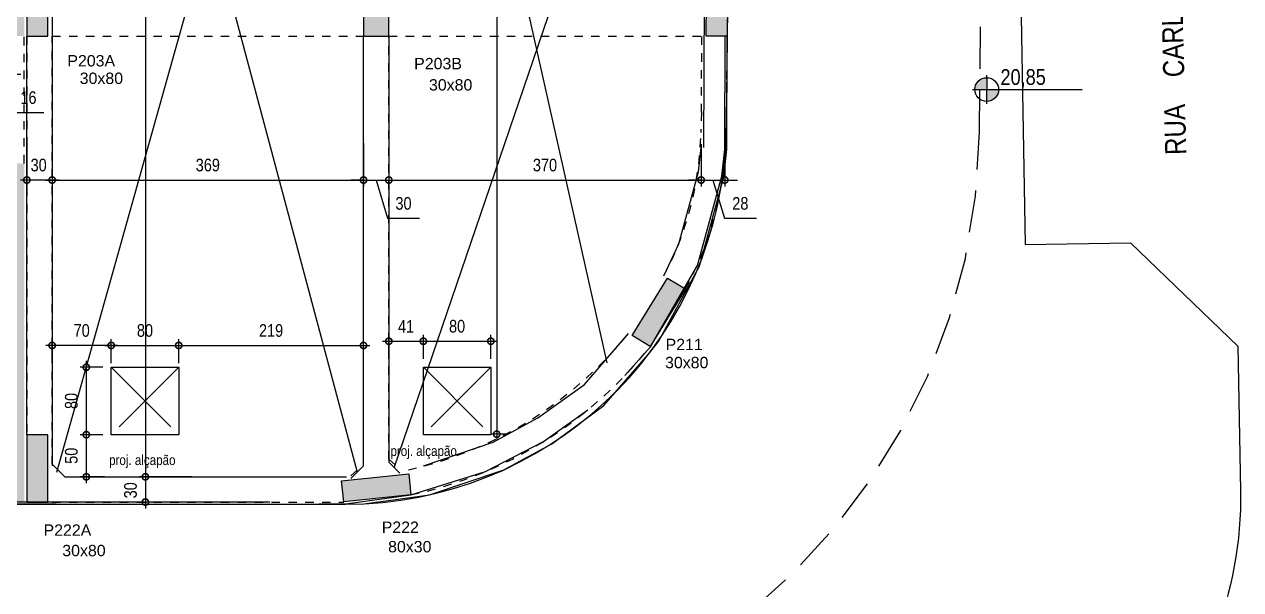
# Model space of a CAD drawing. Header units: metres. Extents: x -133 to 570, y -18 to 184.
# Drawn here: x 36.72 to 51.14, y -4.04 to 2.67 of the extents above; entities that cross this region are included whole.
import ezdxf
from ezdxf.enums import TextEntityAlignment as Align

# ---------------------------------------------------------------- set-up
doc = ezdxf.new("R2010")
doc.units = ezdxf.units.M
doc.linetypes.add('DASHEDX2', pattern=[1.5, 1, -0.5])
for name, color, linetype in [('1', 232, 'DASHEDX2'), ('12', 232, 'Continuous'), ('242', 3, 'Continuous'), ('3', 2, 'Continuous'), ('4', 2, 'Continuous'), ('5', 1, 'Continuous'), ('9', 232, 'Continuous'), ('ARQ-ALV ACAB', 4, 'Continuous'), ('ARQ-ALV OSSO', 5, 'Continuous'), ('ARQ-AUX', 7, 'Continuous'), ('ARQ-AUX2', 2, 'Continuous'), ('ARQ-DIM', 2, 'Continuous'), ('ARQ-DIM EMBASAM', 2, 'Continuous'), ('ARQ-EST', 2, 'Continuous'), ('ARQ-PRJ', 7, 'DASHEDX2'), ('ARQ-SIM', 1, 'Continuous'), ('ARQ-TXT EMBASAM', 2, 'Continuous'), ('terreno', 7, 'Continuous')]:
    doc.layers.add(name, color=color, linetype=linetype)
doc.styles.add('Adesa', font='ARIALN.TTF')
doc.styles.get("Standard").update_dxf_attribs({"font": 'arial.ttf'})
doc.dimstyles.new('ADESA 1-0075', dxfattribs={"dimtxt": 0.15, "dimasz": 0.15, "dimexe": 0.075, "dimexo": 0.1, "dimgap": 0.1, "dimtad": 1, "dimdec": 1, "dimlfac": 100, "dimzin": 12, "dimtxsty": 'Adesa', "dimblk": 'DOTSMALL', "dimcen": 1, "dimdle": 0.075, "dimclrd": 1, "dimclre": 1, "dimclrt": 256, "dimazin": 3, "dimtm": 1e-09, "dimtfac": 1, "dimtdec": 1, "dimtmove": 1, "dimatfit": 0, "dimldrblk": 'DOTSMALL', "dimfxl": 0.8, "dimtvp": 2, "dimtolj": 1, "dimtzin": 0, "dimarcsym": 0})

# ---------------------------------------------------------------- blocks, each defined once
blk = doc.blocks.new('_DotSmall')
at = {"color": 0, "linetype": 'ByBlock', "const_width": 0.5}
blk.add_lwpolyline([(-0.0625, 0, 1), (0.0625, 0, 1)], format="xyb", close=True, dxfattribs=at)
blk = doc.blocks.new('*D175')
at = {"layer": 'ARQ-DIM EMBASAM', "color": 1, "lineweight": -2, "transparency": 16777216}
for p, q in [((37.05, 1.974), (37.05, 0.747)), ((40.741, 1.261), (40.741, 0.747)), ((36.975, 0.822), (40.816, 0.822))]:
    blk.add_line(p, q, dxfattribs=at)
at = {"layer": 'Defpoints', "color": 0, "transparency": 16777216}
for p in [(37.05, 2.074), (40.741, 1.361, 0), (40.741, 0.822)]:
    blk.add_point(p, dxfattribs=at)
at = {"layer": 'ARQ-DIM EMBASAM', "color": 1, "lineweight": -2, "transparency": 16777216, "xscale": 0.15, "yscale": 0.15, "zscale": 0.15, "rotation": 180}
blk.add_blockref('_DotSmall', (37.05, 0.822), dxfattribs=at)
at = {"layer": 'ARQ-DIM EMBASAM', "color": 1, "lineweight": -2, "transparency": 16777216, "xscale": 0.15, "yscale": 0.15, "zscale": 0.15}
blk.add_blockref('_DotSmall', (40.741, 0.822), dxfattribs=at)
at = {"layer": 'ARQ-DIM EMBASAM', "transparency": 16777216, "insert": (38.895, 0.999), "char_height": 0.15, "attachment_point": 5, "style": 'Adesa'}
blk.add_mtext('\\A1;369', dxfattribs=at)
blk = doc.blocks.new('*D176')
at = {"layer": 'ARQ-DIM EMBASAM', "color": 1, "lineweight": -2, "transparency": 16777216}
for p, q in [((40.741, 1.261), (40.741, 0.747)), ((41.041, 1.261), (41.041, 0.747)), ((40.741, 0.822), (40.591, 0.822)), ((40.741, 0.822), (41.041, 0.822)), ((40.741, 0.822), (41.041, 0.822)), ((40.891, 0.822), (41.027, 0.368)), ((41.041, 0.822), (41.191, 0.822)), ((41.027, 0.368), (41.403, 0.368))]:
    blk.add_line(p, q, dxfattribs=at)
at = {"layer": 'Defpoints', "color": 0, "transparency": 16777216}
for p in [(40.741, 1.361, 0), (41.041, 1.361), (41.041, 0.822)]:
    blk.add_point(p, dxfattribs=at)
at = {"layer": 'ARQ-DIM EMBASAM', "color": 1, "lineweight": -2, "transparency": 16777216, "xscale": 0.15, "yscale": 0.15, "zscale": 0.15}
blk.add_blockref('_DotSmall', (40.741, 0.822), dxfattribs=at)
at = {"layer": 'ARQ-DIM EMBASAM', "color": 1, "lineweight": -2, "transparency": 16777216, "xscale": 0.15, "yscale": 0.15, "zscale": 0.15, "rotation": 180}
blk.add_blockref('_DotSmall', (41.041, 0.822), dxfattribs=at)
at = {"layer": 'ARQ-DIM EMBASAM', "transparency": 16777216, "insert": (41.215, 0.544), "char_height": 0.15, "attachment_point": 5, "style": 'Adesa'}
blk.add_mtext('\\A1;30', dxfattribs=at)
blk = doc.blocks.new('*D177')
at = {"layer": 'ARQ-DIM EMBASAM', "color": 1, "lineweight": -2, "transparency": 16777216}
for p, q in [((41.041, 1.261), (41.041, 0.747)), ((44.743, 1.247), (44.743, 0.747)), ((40.966, 0.822), (44.818, 0.822))]:
    blk.add_line(p, q, dxfattribs=at)
at = {"layer": 'Defpoints', "color": 0, "transparency": 16777216}
for p in [(41.041, 1.361, 0), (44.743, 1.347), (44.743, 0.822)]:
    blk.add_point(p, dxfattribs=at)
at = {"layer": 'ARQ-DIM EMBASAM', "color": 1, "lineweight": -2, "transparency": 16777216, "xscale": 0.15, "yscale": 0.15, "zscale": 0.15, "rotation": 180}
blk.add_blockref('_DotSmall', (41.041, 0.822), dxfattribs=at)
at = {"layer": 'ARQ-DIM EMBASAM', "color": 1, "lineweight": -2, "transparency": 16777216, "xscale": 0.15, "yscale": 0.15, "zscale": 0.15}
blk.add_blockref('_DotSmall', (44.743, 0.822), dxfattribs=at)
at = {"layer": 'ARQ-DIM EMBASAM', "transparency": 16777216, "insert": (42.892, 0.999), "char_height": 0.15, "attachment_point": 5, "style": 'Adesa'}
blk.add_mtext('\\A1;370', dxfattribs=at)
blk = doc.blocks.new('*D178')
at = {"layer": 'ARQ-DIM EMBASAM', "color": 1, "lineweight": -2, "transparency": 16777216}
for p, q in [((36.75, 1.261), (36.75, 0.747)), ((37.05, 1.261), (37.05, 0.747)), ((37.125, 0.822), (36.675, 0.822))]:
    blk.add_line(p, q, dxfattribs=at)
at = {"layer": 'Defpoints', "color": 0, "transparency": 16777216}
for p in [(36.75, 1.361), (37.05, 1.361), (36.75, 0.822)]:
    blk.add_point(p, dxfattribs=at)
at = {"layer": 'ARQ-DIM EMBASAM', "color": 1, "lineweight": -2, "transparency": 16777216, "xscale": 0.15, "yscale": 0.15, "zscale": 0.15, "rotation": 180}
blk.add_blockref('_DotSmall', (36.75, 0.822), dxfattribs=at)
at = {"layer": 'ARQ-DIM EMBASAM', "color": 1, "lineweight": -2, "transparency": 16777216, "xscale": 0.15, "yscale": 0.15, "zscale": 0.15}
blk.add_blockref('_DotSmall', (37.05, 0.822), dxfattribs=at)
at = {"layer": 'ARQ-DIM EMBASAM', "transparency": 16777216, "insert": (36.89, 0.999), "char_height": 0.15, "attachment_point": 5, "style": 'Adesa'}
blk.add_mtext('\\A1;30', dxfattribs=at)
blk = doc.blocks.new('*D179')
at = {"layer": 'ARQ-DIM EMBASAM', "color": 1, "lineweight": -2, "transparency": 16777216}
for p, q in [((38.928, 10.959), (38.08, 10.959)), ((38.155, 11.034), (38.155, -2.775)), ((38.705, -2.7), (38.08, -2.7))]:
    blk.add_line(p, q, dxfattribs=at)
at = {"layer": 'Defpoints', "color": 0, "transparency": 16777216}
for p in [(39.028, 10.959), (38.155, -2.7), (38.805, -2.7)]:
    blk.add_point(p, dxfattribs=at)
at = {"layer": 'ARQ-DIM EMBASAM', "color": 1, "lineweight": -2, "transparency": 16777216, "xscale": 0.15, "yscale": 0.15, "zscale": 0.15}
for p, rotation in [((38.155, 10.959), 90), ((38.155, -2.7), 270)]:
    blk.add_blockref('_DotSmall', p, dxfattribs=dict(at, rotation=rotation))
at = {"layer": 'ARQ-DIM EMBASAM', "transparency": 16777216, "insert": (37.979, 4.13), "char_height": 0.15, "attachment_point": 5, "rotation": 90, "style": 'Adesa'}
blk.add_mtext('\\A1;1366', dxfattribs=at)
blk = doc.blocks.new('*D180')
at = {"layer": 'ARQ-DIM EMBASAM', "color": 1, "lineweight": -2, "transparency": 16777216}
for p, q in [((38.305, -2.7), (38.08, -2.7)), ((38.155, -2.625), (38.155, -3.075)), ((38.305, -3), (38.08, -3))]:
    blk.add_line(p, q, dxfattribs=at)
at = {"layer": 'Defpoints', "color": 0, "transparency": 16777216}
for p in [(38.405, -2.7), (38.155, -3), (38.405, -3)]:
    blk.add_point(p, dxfattribs=at)
at = {"layer": 'ARQ-DIM EMBASAM', "color": 1, "lineweight": -2, "transparency": 16777216, "xscale": 0.15, "yscale": 0.15, "zscale": 0.15}
for p, rotation in [((38.155, -2.7), 90), ((38.155, -3), 270)]:
    blk.add_blockref('_DotSmall', p, dxfattribs=dict(at, rotation=rotation))
at = {"layer": 'ARQ-DIM EMBASAM', "transparency": 16777216, "insert": (37.979, -2.86), "char_height": 0.15, "attachment_point": 5, "rotation": 90, "style": 'Adesa'}
blk.add_mtext('\\A1;30', dxfattribs=at)
blk = doc.blocks.new('*D181')
at = {"layer": 'ARQ-DIM EMBASAM', "color": 1, "lineweight": -2, "transparency": 16777216}
for p, q in [((44.743, 1.247), (44.743, 0.747)), ((45.023, 1.246), (45.023, 0.747)), ((44.743, 0.822), (44.593, 0.822)), ((44.743, 0.822), (45.023, 0.822)), ((44.743, 0.822), (45.023, 0.822)), ((44.883, 0.822), (45.019, 0.368)), ((45.023, 0.822), (45.173, 0.822)), ((45.019, 0.368), (45.398, 0.368))]:
    blk.add_line(p, q, dxfattribs=at)
at = {"layer": 'Defpoints', "color": 0, "transparency": 16777216}
for p in [(44.743, 1.347), (45.023, 1.346), (45.023, 0.822)]:
    blk.add_point(p, dxfattribs=at)
at = {"layer": 'ARQ-DIM EMBASAM', "color": 1, "lineweight": -2, "transparency": 16777216, "xscale": 0.15, "yscale": 0.15, "zscale": 0.15}
blk.add_blockref('_DotSmall', (44.743, 0.822), dxfattribs=at)
at = {"layer": 'ARQ-DIM EMBASAM', "color": 1, "lineweight": -2, "transparency": 16777216, "xscale": 0.15, "yscale": 0.15, "zscale": 0.15, "rotation": 180}
blk.add_blockref('_DotSmall', (45.023, 0.822), dxfattribs=at)
at = {"layer": 'ARQ-DIM EMBASAM', "transparency": 16777216, "insert": (45.208, 0.544), "char_height": 0.15, "attachment_point": 5, "style": 'Adesa'}
blk.add_mtext('\\A1;28', dxfattribs=at)
blk = doc.blocks.new('*D182')
at = {"layer": 'ARQ-DIM EMBASAM', "color": 1, "lineweight": -2, "transparency": 16777216}
for p, q in [((42.26, 9.402), (42.245, 9.402)), ((42.32, 9.477), (42.32, -2.269)), ((42.446, -2.194), (42.245, -2.194))]:
    blk.add_line(p, q, dxfattribs=at)
at = {"layer": 'Defpoints', "color": 0, "transparency": 16777216}
for p in [(42.36, 9.402), (42.32, -2.194), (42.546, -2.194)]:
    blk.add_point(p, dxfattribs=at)
at = {"layer": 'ARQ-DIM EMBASAM', "color": 1, "lineweight": -2, "transparency": 16777216, "xscale": 0.15, "yscale": 0.15, "zscale": 0.15}
for p, rotation in [((42.32, 9.402), 90), ((42.32, -2.194), 270)]:
    blk.add_blockref('_DotSmall', p, dxfattribs=dict(at, rotation=rotation))
at = {"layer": 'ARQ-DIM EMBASAM', "transparency": 16777216, "insert": (42.13, 3.604), "char_height": 0.15, "attachment_point": 5, "rotation": 90, "style": 'Adesa'}
blk.add_mtext('\\A1;1159,5', dxfattribs=at)
blk = doc.blocks.new('*D246')
at = {"layer": 'ARQ-DIM', "color": 1, "lineweight": -2, "transparency": 16777216}
for p, q in [((37.65, -1.4), (37.38, -1.4)), ((37.455, -1.325), (37.455, -2.275)), ((37.65, -2.2), (37.38, -2.2))]:
    blk.add_line(p, q, dxfattribs=at)
at = {"layer": 'Defpoints', "color": 0, "transparency": 16777216}
for p in [(37.75, -1.4), (37.455, -2.2), (37.75, -2.2)]:
    blk.add_point(p, dxfattribs=at)
at = {"layer": 'ARQ-DIM', "color": 1, "lineweight": -2, "transparency": 16777216, "xscale": 0.15, "yscale": 0.15, "zscale": 0.15}
for p, rotation in [((37.455, -1.4), 90), ((37.455, -2.2), 270)]:
    blk.add_blockref('_DotSmall', p, dxfattribs=dict(at, rotation=rotation))
at = {"layer": 'ARQ-DIM', "transparency": 16777216, "insert": (37.278, -1.8), "char_height": 0.15, "attachment_point": 5, "rotation": 90, "style": 'Adesa'}
blk.add_mtext('\\A1;80', dxfattribs=at)
blk = doc.blocks.new('*D247')
at = {"layer": 'ARQ-DIM', "color": 1, "lineweight": -2, "transparency": 16777216}
for p, q in [((37.455, -2.125), (37.455, -2.775)), ((37.65, -2.2), (37.38, -2.2)), ((37.67, -2.7), (37.38, -2.7))]:
    blk.add_line(p, q, dxfattribs=at)
at = {"layer": 'Defpoints', "color": 0, "transparency": 16777216}
for p in [(37.75, -2.2), (37.455, -2.7), (37.77, -2.7)]:
    blk.add_point(p, dxfattribs=at)
at = {"layer": 'ARQ-DIM', "color": 1, "lineweight": -2, "transparency": 16777216, "xscale": 0.15, "yscale": 0.15, "zscale": 0.15}
for p, rotation in [((37.455, -2.2), 90), ((37.455, -2.7), 270)]:
    blk.add_blockref('_DotSmall', p, dxfattribs=dict(at, rotation=rotation))
at = {"layer": 'ARQ-DIM', "transparency": 16777216, "insert": (37.278, -2.45), "char_height": 0.15, "attachment_point": 5, "rotation": 90, "style": 'Adesa'}
blk.add_mtext('\\A1;50', dxfattribs=at)
blk = doc.blocks.new('*D248')
at = {"layer": 'ARQ-DIM', "color": 1, "lineweight": -2, "transparency": 16777216}
for p, q in [((37.825, -1.141), (36.975, -1.141)), ((37.05, -1.35), (37.05, -1.066)), ((37.75, -1.35), (37.75, -1.066))]:
    blk.add_line(p, q, dxfattribs=at)
at = {"layer": 'Defpoints', "color": 0, "transparency": 16777216}
for p in [(37.05, -1.141), (37.05, -1.45), (37.75, -1.45)]:
    blk.add_point(p, dxfattribs=at)
at = {"layer": 'ARQ-DIM', "color": 1, "lineweight": -2, "transparency": 16777216, "xscale": 0.15, "yscale": 0.15, "zscale": 0.15, "rotation": 180}
blk.add_blockref('_DotSmall', (37.05, -1.141), dxfattribs=at)
at = {"layer": 'ARQ-DIM', "color": 1, "lineweight": -2, "transparency": 16777216, "xscale": 0.15, "yscale": 0.15, "zscale": 0.15}
blk.add_blockref('_DotSmall', (37.75, -1.141), dxfattribs=at)
at = {"layer": 'ARQ-DIM', "transparency": 16777216, "insert": (37.4, -0.964), "char_height": 0.15, "attachment_point": 5, "style": 'Adesa'}
blk.add_mtext('\\A1;70', dxfattribs=at)
blk = doc.blocks.new('*D249')
at = {"layer": 'ARQ-DIM', "color": 1, "lineweight": -2, "transparency": 16777216}
for p, q in [((37.675, -1.141), (38.625, -1.141)), ((37.75, -1.35), (37.75, -1.066)), ((38.55, -1.35), (38.55, -1.066))]:
    blk.add_line(p, q, dxfattribs=at)
at = {"layer": 'Defpoints', "color": 0, "transparency": 16777216}
for p in [(38.55, -1.141), (37.75, -1.45), (38.55, -1.45)]:
    blk.add_point(p, dxfattribs=at)
at = {"layer": 'ARQ-DIM', "color": 1, "lineweight": -2, "transparency": 16777216, "xscale": 0.15, "yscale": 0.15, "zscale": 0.15, "rotation": 180}
blk.add_blockref('_DotSmall', (37.75, -1.141), dxfattribs=at)
at = {"layer": 'ARQ-DIM', "color": 1, "lineweight": -2, "transparency": 16777216, "xscale": 0.15, "yscale": 0.15, "zscale": 0.15}
blk.add_blockref('_DotSmall', (38.55, -1.141), dxfattribs=at)
at = {"layer": 'ARQ-DIM', "transparency": 16777216, "insert": (38.15, -0.964), "char_height": 0.15, "attachment_point": 5, "style": 'Adesa'}
blk.add_mtext('\\A1;80', dxfattribs=at)
blk = doc.blocks.new('*D250')
at = {"layer": 'ARQ-DIM', "color": 1, "lineweight": -2, "transparency": 16777216}
for p, q in [((40.966, -1.091), (41.525, -1.091)), ((41.041, -1.3), (41.041, -1.016)), ((41.45, -1.3), (41.45, -1.016))]:
    blk.add_line(p, q, dxfattribs=at)
at = {"layer": 'Defpoints', "color": 0, "transparency": 16777216}
for p in [(41.45, -1.091), (41.041, -1.4, 0), (41.45, -1.4)]:
    blk.add_point(p, dxfattribs=at)
at = {"layer": 'ARQ-DIM', "color": 1, "lineweight": -2, "transparency": 16777216, "xscale": 0.15, "yscale": 0.15, "zscale": 0.15, "rotation": 180}
blk.add_blockref('_DotSmall', (41.041, -1.091), dxfattribs=at)
at = {"layer": 'ARQ-DIM', "color": 1, "lineweight": -2, "transparency": 16777216, "xscale": 0.15, "yscale": 0.15, "zscale": 0.15}
blk.add_blockref('_DotSmall', (41.45, -1.091), dxfattribs=at)
at = {"layer": 'ARQ-DIM', "transparency": 16777216, "insert": (41.245, -0.915), "char_height": 0.15, "attachment_point": 5, "style": 'Adesa'}
blk.add_mtext('\\A1;41', dxfattribs=at)
blk = doc.blocks.new('*D251')
at = {"layer": 'ARQ-DIM', "color": 1, "lineweight": -2, "transparency": 16777216}
for p, q in [((41.375, -1.091), (42.325, -1.091)), ((41.45, -1.3), (41.45, -1.016)), ((42.25, -1.3), (42.25, -1.016))]:
    blk.add_line(p, q, dxfattribs=at)
at = {"layer": 'Defpoints', "color": 0, "transparency": 16777216}
for p in [(42.25, -1.091), (41.45, -1.4), (42.25, -1.4)]:
    blk.add_point(p, dxfattribs=at)
at = {"layer": 'ARQ-DIM', "color": 1, "lineweight": -2, "transparency": 16777216, "xscale": 0.15, "yscale": 0.15, "zscale": 0.15, "rotation": 180}
blk.add_blockref('_DotSmall', (41.45, -1.091), dxfattribs=at)
at = {"layer": 'ARQ-DIM', "color": 1, "lineweight": -2, "transparency": 16777216, "xscale": 0.15, "yscale": 0.15, "zscale": 0.15}
blk.add_blockref('_DotSmall', (42.25, -1.091), dxfattribs=at)
at = {"layer": 'ARQ-DIM', "transparency": 16777216, "insert": (41.85, -0.914), "char_height": 0.15, "attachment_point": 5, "style": 'Adesa'}
blk.add_mtext('\\A1;80', dxfattribs=at)
blk = doc.blocks.new('*D252')
at = {"layer": 'ARQ-DIM', "color": 1, "lineweight": -2, "transparency": 16777216}
for p, q in [((38.475, -1.141), (40.816, -1.141)), ((38.55, -1.35), (38.55, -1.066)), ((40.741, -1.35), (40.741, -1.066))]:
    blk.add_line(p, q, dxfattribs=at)
at = {"layer": 'Defpoints', "color": 0, "transparency": 16777216}
for p in [(40.741, -1.141), (38.55, -1.45), (40.741, -1.45, 0)]:
    blk.add_point(p, dxfattribs=at)
at = {"layer": 'ARQ-DIM', "color": 1, "lineweight": -2, "transparency": 16777216, "xscale": 0.15, "yscale": 0.15, "zscale": 0.15, "rotation": 180}
blk.add_blockref('_DotSmall', (38.55, -1.141), dxfattribs=at)
at = {"layer": 'ARQ-DIM', "color": 1, "lineweight": -2, "transparency": 16777216, "xscale": 0.15, "yscale": 0.15, "zscale": 0.15}
blk.add_blockref('_DotSmall', (40.741, -1.141), dxfattribs=at)
at = {"layer": 'ARQ-DIM', "transparency": 16777216, "insert": (39.645, -0.964), "char_height": 0.15, "attachment_point": 5, "style": 'Adesa'}
blk.add_mtext('\\A1;219', dxfattribs=at)
blk = doc.blocks.new('ADESA-SIMB NIVEL PLAN')
h = blk.add_hatch(color=256)
h.dxf.hatch_style = 1
edge = h.paths.add_edge_path()
edge.add_ellipse((-0.038, 0), major_axis=(-0.133, 0.133), ratio=1, start_angle=315.0639, end_angle=405.0639)
edge.add_line((-0.226, 0), (-0.038, 0))
edge.add_line((-0.038, 0), (-0.038, 0.189))
edge = h.paths.add_edge_path()
edge.add_ellipse((-0.038, 0), major_axis=(-0.133, 0.133), ratio=1, start_angle=495.0639, end_angle=585.0639)
edge.add_line((0.151, 0), (-0.038, 0))
edge.add_line((-0.038, 0), (-0.038, -0.189))
for p, q in [((-0.038, 0.189), (-0.038, 0.226)), ((-0.038, 0.189), (-0.038, 0)), ((-0.038, 0), (0.151, 0)), ((-0.038, 0), (0.151, 0)), ((0.151, 0), (0.189, 0)), ((-0.264, 0), (-0.226, 0)), ((-0.226, 0), (-0.038, 0)), ((-0.038, -0.189), (-0.038, 0)), ((-0.037, -0.227), (-0.038, -0.189))]:
    blk.add_line(p, q)
blk.add_lwpolyline([(0.157, 0), (1.472, 0)])
blk.add_ellipse((-0.038, 0), major_axis=(-0.133, 0.133), ratio=1, start_param=3.928105432082424, end_param=10.21129073926201)
at = {"color": 3, "style": 'Adesa'}
for p in [(0.18, 0.072), (0.18, -0.298)]:
    blk.add_attdef('100.00', p, '', height=0.25, rotation=0.0639, dxfattribs=at)
blk = doc.blocks.new('terreno + circ vert')
at = {"layer": 'ARQ-AUX2'}
blk.add_lwpolyline([(50.6534, 15.6421), (50.954, 7.4395), (50.9733, 6.3505), (49.7456, 5.0785), (48.4958, 5.0564), (48.5844, 0.0551), (49.8343, 0.0772), (51.1062, -1.1505), (51.1366, -2.868, -0.4190878), (46.6423, -7.4477), (41.7571, -7.4531), (40.5424, -6.2398), (40.5424, -5.025), (-9.4576, -5.025), (-9.4576, -6.3993), (-12.8191, -4.225), (-35.3141, -4.225), (-38.7204, -6.3934), (-38.7204, -5.025), (-98.7204, -5.025)], format="xyb", dxfattribs=at)
at = {"layer": 'ARQ-EST', "color": 102}
blk.add_lwpolyline([(45.0315, 1.1617, 0.011807), (45.0465, 1.811), (45.1211, 8.4606), (42.945, 9.4812), (35.5548, 12.9472), (27.5061, 16.8929), (22.1014, 19.5405), (15.0017, 23.0148), (8.3251, 26.282), (0.4895, 30.0914), (-5.8932, 33.2362), (-11.2422, 35.8718), (-77.2068, 8.3436), (-72.4625, -3.025), (39.7459, -3.025), (40.5291, -3.025, 0.3925275), (45.0315, 1.1617)], format="xyb", dxfattribs=at)
at = {"layer": 'ARQ-PRJ', "color": 1, "ltscale": 0.5}
blk.add_lwpolyline([(48.0419, 1.3908), (48.1056, 7.0609), (42.945, 9.4812), (35.5548, 12.9472), (27.5061, 16.8929), (22.1014, 19.5405), (15.0017, 23.0148), (8.3251, 26.282), (0.4895, 30.0914), (-5.8932, 33.2362), (-12.2759, 36.3811), (-18.9156, 39.6675), (-31.5995, 31.2229), (-104.3835, 0.8491), (-104.1403, -6.025), (40.5424, -6.025, 0.4109303)], format="xyb", close=True, dxfattribs=at)
at = {"layer": 'Defpoints'}
blk.add_lwpolyline([(45.0315, 1.1617, 0.0118069), (45.0465, 1.811), (45.1211, 8.4606), (42.945, 9.4812), (35.5548, 12.9472), (27.5061, 16.8929), (22.1014, 19.5405), (15.0017, 23.0148), (8.3251, 26.282), (0.4895, 30.0914), (-5.8932, 33.2362), (-11.2422, 35.8718), (-77.2068, 8.3436), (-72.4625, -3.025), (39.7459, -3.025), (40.5292, -3.025, 0.3925339)], format="xyb", close=True, dxfattribs=at)
at = {"layer": 'ARQ-SIM'}
ref = blk.add_blockref('ADESA-SIMB NIVEL PLAN', (48.1565, 1.8955), dxfattribs=dict(at, xscale=0.7499999999999999, yscale=0.7499999999999999, zscale=0.7499999999999999, rotation=0.07506035329099373))
ref.add_attrib('100.00', '20,85', (48.2913, 1.9499), dxfattribs={"layer": '0', "color": 3, "height": 0.1875, "rotation": 0.13892, "style": 'Adesa'})
at = {"color": 2, "style": 'Adesa'}
blk.add_text('RUA    CARLOS    GOMES', height=0.25, rotation=91.46171, dxfattribs=at).set_placement((50.4949, 1.1231))
blk = doc.blocks.new('*D305')
at = {"layer": 'ARQ-DIM EMBASAM', "color": 1, "lineweight": -2, "transparency": 16777216}
for p, q in [((36.37, 2.23), (36.37, 2.002)), ((36.53, 2.22), (36.53, 2.002)), ((36.37, 2.077), (36.22, 2.077)), ((36.37, 2.077), (36.53, 2.077)), ((36.37, 2.077), (36.53, 2.077)), ((36.45, 2.077), (36.586, 1.622)), ((36.53, 2.077), (36.68, 2.077)), ((36.586, 1.622), (36.951, 1.622))]:
    blk.add_line(p, q, dxfattribs=at)
at = {"layer": 'Defpoints', "color": 0, "transparency": 16777216}
for p in [(36.37, 2.33), (36.53, 2.32), (36.53, 2.077)]:
    blk.add_point(p, dxfattribs=at)
at = {"layer": 'ARQ-DIM EMBASAM', "color": 1, "lineweight": -2, "transparency": 16777216, "xscale": 0.15, "yscale": 0.15, "zscale": 0.15}
blk.add_blockref('_DotSmall', (36.37, 2.077), dxfattribs=at)
at = {"layer": 'ARQ-DIM EMBASAM', "color": 1, "lineweight": -2, "transparency": 16777216, "xscale": 0.15, "yscale": 0.15, "zscale": 0.15, "rotation": 180}
blk.add_blockref('_DotSmall', (36.53, 2.077), dxfattribs=at)
at = {"layer": 'ARQ-DIM EMBASAM', "transparency": 16777216, "insert": (36.769, 1.799), "char_height": 0.15, "attachment_point": 5, "style": 'Adesa'}
blk.add_mtext('\\A1;16', dxfattribs=at)
blk = doc.blocks.new('est-lo-05-4s1-r00')
h = blk.add_hatch(color=8)
h.dxf.hatch_style = 1
h.paths.add_polyline_path([(4074.00299, 634.98646), (4104.00299, 634.98646), (4104.00299, 714.98646), (4074.00299, 714.98646)])
h.paths.add_polyline_path([(4478.00299, 634.98646), (4508.00299, 634.98646), (4508.00299, 714.98646), (4478.00299, 714.98646)])
h.paths.add_polyline_path([(4074.00299, 253.001099), (4104.00299, 253.001099), (4104.00299, 333.001099), (4074.00299, 333.001099)])
at = {"layer": '3'}
h = blk.add_hatch(color=8, dxfattribs=at)
h.dxf.hatch_style = 1
h.paths.add_polyline_path([(4480.191942, 253.001099), (4480.878336, 333.001099), (4505.879256, 333.001099), (4505.192862, 253.001099)])
h.paths.add_polyline_path([(3749.556138, 1173.75538), (3675.011239, 1208.716021), (3675.029004, 1220.600666), (3681.053169, 1233.445703), (3760.152345, 1196.349162)])
h.paths.add_polyline_path([(4392.652721, -102.368986), (4434.333491, -34.084922), (4455.672261, -47.110163), (4413.991491, -115.394227)])
h.paths.add_polyline_path([(4050.790041, -299.818694), (4048.176829, -274.955647), (4127.738581, -266.59337), (4130.351793, -291.456417)])
h.paths.add_polyline_path([(3675.00299, -300.023234), (3700.00299, -300.023234), (3700.00299, -220.023234), (3675.00299, -220.023234)])
h.paths.add_polyline_path([(3675.00299, 253.001099), (3700.00299, 253.001099), (3700.00299, 333.001099), (3675.00299, 333.001099)])
h.paths.add_polyline_path([(3675.00299, 634.98646), (3700.00299, 634.98646), (3700.00299, 714.98646), (3675.00299, 714.98646)])
h.paths.add_polyline_path([(4508.00299, 805.7767), (4483.00299, 805.7767), (4483.00299, 829.898668), (4461.169437, 840.153681), (4471.79773, 862.781968), (4508.00299, 845.7767)])
h.paths.add_polyline_path([(4136.144955, 992.517183), (4063.734435, 1026.527719), (4074.362727, 1049.156007), (4146.773247, 1015.14547)])
h.paths.add_polyline_path([(498.003039, 395.921113), (498.003039, 923.986062), (353.003016, 923.986062), (353.003016, 942.98646), (517.003016, 942.98646), (517.003016, 395.921113)])
h.paths.add_polyline_path([(2530.003309, 842.98646), (2570.003309, 842.98646), (2570.003309, 942.98646), (2530.003309, 942.98646)])
h.paths.add_polyline_path([(-1638.90411, 2308.417379), (-1639.710789, 2308.080731), (-1626.939173, 2277.47733), (-1605.475816, 2266.181704), (-1591.086746, 2295.422123), (-1602.796368, 2323.486104)])
h.paths.add_polyline_path([(520.003309, 245.003526), (520.003309, -299.999844), (555.003309, -299.999844), (555.003309, -229.999844), (539.003309, -229.999844), (539.003309, 185.003526), (555.003309, 185.003526), (555.003309, 245.003526)])
h.paths.add_polyline_path([(-35, 244.918632), (-35, 184.918632), (-19, 184.918632), (-19, -230), (-35, -230), (-35, -300), (517, -300), (517, 245), (498, 245), (498, -281), (0, -281), (0, -19), (255, -19), (255, 244.918632), (178.506963, 244.918632), (178.506963, 225.918632), (236, 225.918632), (236, 0), (0, 0), (0, 225.918632), (57.5, 225.918632), (57.5, 244.918632)])
h.paths.add_polyline_path([(-34.995574, 942.98646), (-34.995574, 872.98646), (-18.995574, 872.98646), (-18.995574, 455.988714), (-34.995574, 455.988714), (-34.995574, 395.921113), (232.004426, 395.921113), (232.004426, 481.921874), (213.004426, 481.921874), (213.004426, 414.921113), (0.004426, 414.921113), (0.004426, 923.98646), (213.004426, 923.98646), (213.004426, 854.922358), (232.004426, 854.922358), (232.004426, 923.98646), (252.004426, 923.98646), (252.004426, 942.98646)])
h.paths.add_polyline_path([(2337.785418, 1567.555313), (2315.359741, 1578.604703), (2293.260961, 1533.753349), (2315.686638, 1522.703959)])
h.paths.add_polyline_path([(870.291031, 1584.94023), (853.247517, 1593.337766), (826.665145, 1539.555944), (843.70866, 1531.158408)])
h.paths.add_polyline_path([(890.02575, 1575.217005), (872.982236, 1583.614541), (846.399864, 1529.832719), (863.443379, 1521.435183)])
h.paths.add_polyline_path([(1025.867309, 1900.695523), (1008.823795, 1909.093059), (969.045991, 1828.360622), (986.089505, 1819.963086)])
h.paths.add_polyline_path([(1045.605182, 1890.970748), (1028.561668, 1899.368284), (988.783864, 1818.635847), (1005.827379, 1810.238311)])
h.paths.add_polyline_path([(-3325.919868, 1288.067867), (-3293.620189, 1301.548622), (-3303.249301, 1324.619823), (-3335.54898, 1311.139067)])
h.paths.add_polyline_path([(-2327.384158, 1704.758701), (-2295.08448, 1718.239457), (-2304.713592, 1741.310657), (-2337.01327, 1727.829901)])
h.paths.add_polyline_path([(-2830.337783, 1494.85313), (-2793.423878, 1510.25974), (-2803.05301, 1533.330931), (-2839.966914, 1517.924321)])
h.paths.add_polyline_path([(-3380.339856, 153.000156), (-3355.339856, 153.000156), (-3355.339856, 223.000156), (-3380.339856, 223.000156)])
h.paths.add_polyline_path([(-2936.336043, 204.000156), (-2936.336043, 454.000156), (-2955.336043, 454.000156), (-2955.336043, 204.000156)])
h.paths.add_polyline_path([(-2042.45661, 2561.553446), (-2019.343795, 2506.183799), (-2001.810073, 2513.502857), (-2024.922888, 2568.872504)])
h.paths.add_polyline_path([(-2269.846055, 3106.51942), (-2246.73324, 3051.149773), (-2229.199518, 3058.468831), (-2252.312333, 3113.838478)])
h.paths.add_polyline_path([(-1900.243914, 3260.782262), (-1892.924846, 3243.248545), (-1837.555212, 3266.361391), (-1844.87428, 3283.895109)])
h.paths.add_polyline_path([(213.004314, 593.000156), (232.004314, 593.000156), (232.004314, 744.000156), (213.004314, 744.000156)], flags=17)
h.paths.add_polyline_path([(3672.003309, 253.001099), (3672.003309, 388.001099), (3637.003309, 388.001099), (3637.003309, 253.001099)])
h.paths.add_polyline_path([(3637.003309, 942.98646), (3637.003194, 872.98646), (3653.003309, 872.98646), (3653.003309, 599.001099), (3637.003309, 599.001099), (3637.003309, 539.001099), (3672.003309, 539.001099), (3672.003309, 942.98646)])
h.paths.add_polyline_path([(3672.003424, 102.001099), (3637.003309, 102.001099), (3637.003309, 42.001099), (3653.003307, 42.001099), (3653.003307, -229.998901), (3637.003309, -229.998901), (3637.003309, -299.998901), (3672.003424, -299.998901)])
h.paths.add_polyline_path([(3075.003309, -299.999844), (3110.003309, -299.999844), (3110.003309, -199.999844), (3075.003309, -199.999844)])
h.paths.add_polyline_path([(3075.003309, 270.500177), (3110.003309, 270.500177), (3110.003309, 370.500177), (3075.003309, 370.500177)])
h.paths.add_polyline_path([(520.003309, 942.98646), (520.003309, 395.925027), (555.003309, 395.925027), (555.003309, 451.98646), (539.003309, 451.98646), (539.003309, 872.98646), (555.003309, 872.98646), (555.003309, 942.98646)])
h.paths.add_polyline_path([(-2102.995138, 253.000177), (-2102.995138, 388.000177), (-2137.995138, 388.000177), (-2137.995138, 253.000177)])
h.paths.add_polyline_path([(-2137.995138, 101.999935), (-2137.995138, -299.999844), (-2102.995138, -299.999844), (-2102.995138, -229.999844), (-2118.995138, -229.999844), (-2118.995138, 41.999935), (-2102.995138, 41.999935), (-2102.995138, 101.999935)])
h.paths.add_polyline_path([(-2137.995141, 942.988972), (-2137.995141, 538.988972), (-2102.995141, 538.988972), (-2102.995141, 598.988972), (-2118.995141, 598.988972), (-2118.995141, 872.988972), (-2102.995141, 872.988972), (-2102.995141, 942.988972)])
h.paths.add_polyline_path([(3075.003309, 842.98646), (3110.003309, 842.98646), (3110.003309, 942.98646), (3075.003309, 942.98646)])
h.paths.add_polyline_path([(2530.003309, -299.999844), (2570.003309, -299.999844), (2570.003309, -199.999844), (2530.003309, -199.999844)])
h.paths.add_polyline_path([(2530.003309, 145.003526), (2570.003309, 145.003526), (2570.003309, 245.003526), (2530.003309, 245.003526)])
h.paths.add_polyline_path([(2530.003309, 395.98646), (2570.003309, 395.98646), (2570.003309, 495.98646), (2530.003309, 495.98646)])
h.paths.add_polyline_path([(1995.003309, -299.999844), (2030.003309, -299.999844), (2030.003309, -199.999844), (1995.003309, -199.999844)])
h.paths.add_polyline_path([(1995.003309, 145.003526), (2030.003309, 145.003526), (2030.003309, 245.003526), (1995.003309, 245.003526)])
h.paths.add_polyline_path([(1995.003309, 395.98646), (2030.003309, 395.98646), (2030.003309, 495.98646), (1995.003309, 495.98646)])
h.paths.add_polyline_path([(1995.003309, 842.98646), (2030.003309, 842.98646), (2030.003309, 942.98646), (1995.003309, 942.98646)])
h.paths.add_polyline_path([(1460.003309, -299.999844), (1495.003309, -299.999844), (1495.003309, -199.999844), (1460.003309, -199.999844)])
h.paths.add_polyline_path([(1460.003309, 145.003526), (1495.003309, 145.003526), (1495.003309, 245.003526), (1460.003309, 245.003526)])
h.paths.add_polyline_path([(1460.003309, 395.98646), (1495.003309, 395.98646), (1495.003309, 495.98646), (1460.003309, 495.98646)])
h.paths.add_polyline_path([(1460.003309, 842.98646), (1495.003309, 842.98646), (1495.003309, 942.98646), (1460.003309, 942.98646)])
h.paths.add_polyline_path([(925.003309, -299.999844), (960.003309, -299.999844), (960.003309, -199.999844), (925.003309, -199.999844)])
h.paths.add_polyline_path([(925.003309, 145.003526), (960.003309, 145.003526), (960.003309, 245.003526), (925.003309, 245.003526)])
h.paths.add_polyline_path([(925.003309, 395.98646), (960.003309, 395.98646), (960.003309, 495.98646), (925.003309, 495.98646)])
h.paths.add_polyline_path([(925.003309, 842.98646), (960.003309, 842.98646), (960.003309, 942.98646), (925.003309, 942.98646)])
h.paths.add_polyline_path([(-1582.999721, -299.999844), (-1547.999721, -299.999844), (-1547.999721, -199.999844), (-1582.999721, -199.999844)])
h.paths.add_polyline_path([(-500.999721, -299.999844), (-465.999721, -299.999844), (-465.999721, -199.999844), (-500.999721, -199.999844)])
h.paths.add_polyline_path([(-1042.999721, -299.999844), (-1002.999721, -299.999844), (-1002.999721, -199.999844), (-1042.999721, -199.999844)])
h.paths.add_polyline_path([(-500.999721, 145.003526), (-465.999721, 145.003526), (-465.999721, 245.003526), (-500.999721, 245.003526)])
h.paths.add_polyline_path([(-1042.999721, 145.003526), (-1002.999721, 145.003526), (-1002.999721, 245.003526), (-1042.999721, 245.003526)])
h.paths.add_polyline_path([(-500.999721, 395.98646), (-465.999721, 395.98646), (-465.999721, 495.98646), (-500.999721, 495.98646)])
h.paths.add_polyline_path([(-1042.999721, 395.98646), (-1002.999721, 395.98646), (-1002.999721, 495.98646), (-1042.999721, 495.98646)])
h.paths.add_polyline_path([(-1582.999721, 270.500177), (-1547.999721, 270.500177), (-1547.999721, 370.500177), (-1582.999721, 370.500177)])
h.paths.add_polyline_path([(-500.999721, 842.988971), (-465.999721, 842.988971), (-465.999721, 942.988971), (-500.999721, 942.988971)])
h.paths.add_polyline_path([(-1042.999721, 842.988971), (-1002.999721, 842.988971), (-1002.999721, 942.988971), (-1042.999721, 942.988971)])
h.paths.add_polyline_path([(-1582.999721, 842.988971), (-1547.999721, 842.988971), (-1547.999721, 942.988971), (-1582.999721, 942.988971)])
h.paths.add_polyline_path([(2878.491855, 1624.359295), (2870.135095, 1607.29575), (2924.019974, 1580.905983), (2932.376734, 1597.969528)])
h.paths.add_polyline_path([(-3380.339856, 611.000177), (-3355.339856, 611.000177), (-3355.339856, 681.000177), (-3380.339856, 681.000177)])
h.paths.add_polyline_path([(-2696.836043, 611.000177), (-2696.836043, 681.000177), (-2721.836043, 681.000177), (-2721.836043, 611.000177)])
h.paths.add_polyline_path([(-2696.836043, 204.000156), (-2696.836043, 454.000156), (-2715.836043, 454.000156), (-2715.836043, 204.000156)])
h.paths.add_polyline_path([(-2731.836043, -299.999844), (-2696.836043, -299.999844), (-2696.836043, -264.999844), (-2731.836043, -264.999844)])
h.paths.add_polyline_path([(-3380.339856, -299.999844), (-3320.339856, -299.999844), (-3320.339856, -280.999844), (-3380.339856, -280.999844)])
h.paths.add_polyline_path([(-1251.700414, 3094.268311), (-1252.507092, 3093.931662), (-1239.735476, 3063.328261), (-1218.272119, 3052.032635), (-1203.883049, 3081.273055), (-1215.592671, 3109.337036)])
h.paths.add_polyline_path([(420.719309, 2826.351805), (412.32167, 2809.308341), (466.143135, 2782.789482), (474.540774, 2799.832946)])
h.paths.add_polyline_path([(-128.567177, 2469.498721), (-139.616566, 2447.073044), (-85.794942, 2420.554509), (-74.745552, 2442.980186)])
h.paths.add_polyline_path([(119.171183, 2972.952079), (110.773545, 2955.908615), (164.59501, 2929.389755), (172.992648, 2946.433219)])
h.paths.add_polyline_path([(576.412492, 2122.1471), (565.363102, 2099.721423), (619.184726, 2073.202887), (630.234116, 2095.628564)])
h.paths.add_polyline_path([(171.937891, 2321.436407), (160.888501, 2299.01073), (214.710126, 2272.492194), (225.759516, 2294.917871)])
h.paths.add_polyline_path([(-1846.18202, 2802.798822), (-1809.267849, 2818.204793), (-1824.67382, 2855.118964), (-1861.587992, 2839.712993)])
h.paths.add_polyline_path([(-1310.499721, 1541.488971), (-1250.499721, 1541.488971), (-1250.499721, 1566.488971), (-1310.499721, 1566.488971)])
h.paths.add_polyline_path([(-1059.612628, 1971.148164), (-1041.951907, 2007.03826), (-1077.842003, 2024.698981), (-1095.502723, 1988.808885)])
h.paths.add_polyline_path([(-524.499721, 1541.488971), (-499.499721, 1541.488971), (-499.499721, 1601.488971), (-524.499721, 1601.488971)])
h.paths.add_polyline_path([(-524.499721, 1881.488971), (-499.499721, 1881.488971), (-499.499721, 1941.488971), (-524.499721, 1941.488971)])
h.paths.add_polyline_path([(251.018664, 1541.488971), (291.018664, 1541.488971), (291.018664, 1581.488971), (251.018664, 1581.488971)])
h.paths.add_polyline_path([(1664.183592, 1619.053462), (1641.757916, 1630.102852), (1619.659136, 1585.251498), (1642.084813, 1574.202108)])
h.paths.add_polyline_path([(251.018664, 1794.282663), (291.018664, 1794.282663), (291.018664, 1824.650067), (251.018664, 1844.333072)])
h.paths.add_polyline_path([(-300.985184, 2071.804142), (-283.400784, 2107.731692), (-319.328334, 2125.316092), (-336.912734, 2089.388541)])
h.paths.add_polyline_path([(-875.89343, 2343.920112), (-853.89385, 2388.820186), (-889.8214, 2406.404586), (-911.82098, 2361.504512)])
h.paths.add_polyline_path([(3624.072778, 1260.343803), (3616.005182, 1243.141655), (3670.327755, 1217.665036), (3678.395351, 1234.867184)])
h.paths.add_polyline_path([(3281.21396, 1427.01517), (3272.816321, 1409.971706), (3326.637786, 1383.452847), (3335.035425, 1400.496311)])
h.paths.add_polyline_path([(2443.032129, 1837.730498), (2434.675071, 1820.667098), (2488.55949, 1794.276391), (2496.916547, 1811.33979)])
h.paths.add_polyline_path([(1848.439737, 2128.830222), (1840.082977, 2111.766677), (1893.967856, 2085.37691), (1902.324616, 2102.440455)])
h.paths.add_polyline_path([(1278.969231, 2407.565141), (1270.571592, 2390.521677), (1324.393057, 2364.002818), (1332.790696, 2381.046282)])
h.paths.add_polyline_path([(1222.390526, 2435.274861), (1213.992887, 2418.231397), (1267.814352, 2391.712538), (1276.211991, 2408.756002)])
h.paths.add_polyline_path([(826.212318, 2629.054888), (817.862707, 2611.987844), (871.758635, 2585.620651), (880.108247, 2602.687695)])
h.paths.add_polyline_path([(-548.331574, 2676.321486), (-559.380964, 2653.895809), (-379.975549, 2565.50069), (-368.926159, 2587.926367)])
h.paths.add_polyline_path([(-300.838681, 3179.255192), (-309.236218, 3162.211678), (-129.830803, 3073.816559), (-121.433267, 3090.860073)])
h.paths.add_polyline_path([(-1026.544799, 3536.825065), (-1034.942438, 3519.781601), (-981.120973, 3493.262742), (-972.723334, 3510.306206)])
h.paths.add_polyline_path([(-1415.729753, 3462.94789), (-1408.410685, 3445.414172), (-1353.041051, 3468.527018), (-1360.360119, 3486.060736)])
h.paths.add_polyline_path([(-1824.790765, 1941.513397), (-1815.163965, 1918.441233), (-1762.559432, 1940.390336), (-1796.445767, 2021.604352), (-1813.980611, 2014.287984), (-1789.721076, 1956.146132), (-1824.790786, 1941.513388)])
at = {"layer": '1'}
for p, q in [((3705.00299, 253.001099), (4074.00299, 253.001099)), ((3705.00299, -254.991453), (3705.00299, 253.001099)), ((4074.00299, -254.991453), (4074.00299, 253.001099)), ((4104.00299, 253.001099), (4475.191758, 253.001099)), ((4104.00299, -249.098546), (4104.00299, 253.001099)), ((4474.535214, 162.559035), (4475.191758, 253.001099)), ((4504.527918, 161.897455), (4505.192862, 253.001099)), ((4474.535214, 162.559035), (4474.009727, 138.736119)), ((4504.527918, 161.897455), (4504.002432, 138.074539)), ((3705.00299, -254.991453), (3720.00299, -269.991453)), ((4059.00299, -268.79023), (4074.00299, -254.991453)), ((4104.00299, -249.098546), (4119.00299, -262.483976)), ((3720.00299, -269.991453), (4047.655072, -269.991453))]:
    blk.add_line(p, q, dxfattribs=at)
for points in [[(3672.003589, 102.001099), (3672.003589, 253.001099)], [(3675.00299, 253.001099), (3675.00299, -220.023234)], [(3705.00299, -300.023234), (4050.790041, -300.023234)]]:
    blk.add_lwpolyline(points, dxfattribs=at)
for centre, radius, start, end in [((4095.954892, 145.556622), 378.116355, 332.082067, 358.966437), ((4106.721792, 142.859229), 397.309451, 331.436032, 359.309986), ((4026.361899, 192.752409), 465.431536, 282.514654, 321.061625), ((4027.56908, 190.63428), 492.925681, 282.035379, 321.62242)]:
    blk.add_arc(centre, radius, start, end, dxfattribs=at)
at = {"layer": '242', "linetype": 'Continuous'}
for p, q in [((4422.028614, -73.43705), (4422.028614, -73.43705)), ((3690.00299, -260.023234), (3690.00299, -260.023234)), ((3692.00299, -260.023234), (3692.00299, -260.023234)), ((4089.00299, -280.719727), (4089.00299, -280.719727))]:
    blk.add_line(p, q, dxfattribs=at)
at = {"layer": '3'}
for points in [[(3675.00299, 253.001099), (3700.00299, 253.001099), (3700.00299, 333.001099), (3675.00299, 333.001099), (3675.00299, 253.001099)], [(4480.191942, 253.001099), (4480.878336, 333.001099), (4505.879256, 333.001099), (4505.192862, 253.001099), (4480.191942, 253.001099)], [(4392.652721, -102.368986), (4434.333491, -34.084922), (4455.672261, -47.110163), (4413.991491, -115.394227), (4392.652721, -102.368986)], [(3675.00299, -300.023234), (3700.00299, -300.023234), (3700.00299, -220.023234), (3675.00299, -220.023234), (3675.00299, -300.023234)], [(4050.790041, -299.818694), (4048.176829, -274.955647), (4127.738581, -266.59337), (4130.351793, -291.456417), (4050.790041, -299.818694)]]:
    blk.add_lwpolyline(points, dxfattribs=at)
at = {"layer": '4', "linetype": 'Continuous'}
blk.add_lwpolyline([(4074.00299, 253.001099), (4104.00299, 253.001099), (4104.00299, 333.001099), (4074.00299, 333.001099), (4074.00299, 253.001099)], dxfattribs=at)
at = {"layer": '5', "linetype": 'Continuous'}
blk.add_lwpolyline([(4074.00299, 253.001099), (4104.00299, 253.001099), (4104.00299, 333.001099), (4074.00299, 333.001099), (4074.00299, 253.001099)], dxfattribs=at)
at = {"layer": '12', "linetype": 'Continuous'}
for s, p in [('30x80', (3737.67078, 196.205336)), ('30x80', (4151.696609, 188.376008)), ('30x80', (4431.526836, -141.112687)), ('80x30', (4103.22736, -359.657175)), ('30x80', (3717.000433, -364.219612))]:
    blk.add_text(s, height=13.5, dxfattribs=at).set_placement(p)
at = {"layer": '9', "linetype": 'Continuous'}
for s, p in [('P203A', (3723.014473, 217.004434)), ('P203B', (4134.134134, 213.625801)), ('P211', (4432.177824, -119.687752)), ('P222A', (3694.789709, -339.997227)), ('P222', (4095.66181, -336.535151))]:
    blk.add_text(s, height=13.5, dxfattribs=at).set_placement(p)

msp = doc.modelspace()

# ---------------------------------------------------------------- linework, layer by layer
at = {"layer": 'ARQ-ALV ACAB'}
for points in [[(45.0624, 3.7571), (45.0519, 2.5299)], [(44.1174, -1.2442), (44.2361, -1.0949), (44.7232, -0.2019), (45.012, 0.8618), (45.0471, 1.1879), (45.0519, 2.5299)], [(43.5895, -1.854), (44.1174, -1.2442)], [(40.4293, -3.0249), (40.7464, -3.0223), (41.5235, -2.9156), (42.4046, -2.6182), (42.9749, -2.3066), (43.5895, -1.854)], [(37.03, -3.0252), (40.4293, -3.0252)]]:
    msp.add_lwpolyline(points, dxfattribs=at)
at = {"layer": 'ARQ-ALV ACAB', "elevation": 0}
msp.add_lwpolyline([(37.0991, -3.0252), (36.3089, -3.025)], dxfattribs=at)
at = {"layer": 'ARQ-ALV OSSO'}
for p, q in [((37.05, 6.717), (37.05, -2.5699)), ((44.7752, 1.2064), (44.7849, 3.3318)), ((40.7406, -2.569, 0), (40.7406, 2.53, 0)), ((41.0406, 2.53, 0), (41.0406, -2.5268, 0)), ((44.7114, 0.9185), (44.7424, 1.2064)), ((44.48, 0.0662), (44.7114, 0.9185)), ((44.3007, -0.3148), (44.48, 0.0662)), ((43.3605, -1.6027), (43.8838, -0.9976)), ((42.807, -2.0015), (43.3605, -1.6027)), ((42.2794, -2.2897), (42.807, -2.0015)), ((41.451, -2.5695), (42.2794, -2.2897)), ((37.05, -2.5499), (37.2, -2.6999)), ((40.5904, -2.7191, 0), (40.7406, -2.569, 0)), ((41.0406, -2.5268, 0), (41.17, -2.6563, 0)), ((37.2, -2.6999), (40.5382, -2.6991))]:
    msp.add_line(p, q, dxfattribs=at)
for points in [[(36.75, -2.2002), (36.75, 2.53)], [(43.8398, -1.4987), (44.1425, -1.1555), (44.6999, -0.1925), (44.9874, 0.8665), (45.0221, 1.1893), (45.0269, 2.53)], [(40.2147, -3.0225), (40.5303, -3.0198), (41.3034, -2.9137), (42.1882, -2.6368), (42.8753, -2.2817), (43.4007, -1.9057)], [(39.6291, -2.9998), (36.3089, -3.0003)]]:
    msp.add_lwpolyline(points, dxfattribs=at)
at = {"layer": 'ARQ-AUX'}
for points in [[(36.72, 12.1509), (40.6655, -2.6441)], [(37.105, -2.6449), (40.7406, 10.3219)]]:
    msp.add_lwpolyline(points, dxfattribs=at)
at = {"layer": 'ARQ-AUX', "elevation": 0}
for points in [[(41.0406, 10.181), (43.6246, -1.3481)], [(41.1053, -2.5915), (44.811, 8.2861)]]:
    msp.add_lwpolyline(points, dxfattribs=at)
at = {"layer": 'ARQ-PRJ'}
for points in [[(37.75, -1.3999), (38.55, -1.3999), (38.55, -2.1999), (37.75, -2.1999)], [(41.45, -1.3999), (42.25, -1.3999), (42.25, -2.1999), (41.45, -2.1999)]]:
    msp.add_lwpolyline(points, close=True, dxfattribs=at)
for points in [[(37.75, -1.3999), (38.55, -2.1999)], [(38.55, -1.3999), (37.75, -2.1999)], [(41.45, -1.3999), (42.25, -2.1999)], [(42.25, -1.3999), (41.45, -2.1999)]]:
    msp.add_lwpolyline(points, dxfattribs=at)

# ---------------------------------------------------------------- block references
at = {"linetype": 'Continuous', "xscale": 0.01, "yscale": 0.01, "zscale": 0.01}
msp.add_blockref('est-lo-05-4s1-r00', (0, 0), dxfattribs=at)
at = {"layer": 'terreno'}
msp.add_blockref('terreno + circ vert', (0, 0), dxfattribs=at)

# ---------------------------------------------------------------- texts
at = {"layer": 'ARQ-TXT EMBASAM', "style": 'Adesa'}
for p in [(38.1186, -2.5157, 0), (41.4537, -2.4083, 0)]:
    msp.add_text('proj. alçapão', height=0.12, dxfattribs=at).set_placement(p, align=Align.MIDDLE)

# ---------------------------------------------------------------- dimensions: what is measured, and where the dimension line sits
at = {"layer": 'ARQ-DIM'}
for base, p1, p2, picture, middle in [((41.45, -1.0906), (41.0406, -1.3999, 0), (41.45, -1.3999), '*D250', (41.2453, -0.9153)), ((40.7406, -1.1407), (38.55, -1.45), (40.7406, -1.45, 0), '*D252', (39.6453, -0.9641))]:
    dim = msp.add_linear_dim(base=base, p1=p1, p2=p2, dimstyle='ADESA 1-0075', override={"dimdec": 0}, dxfattribs=at)
    dim.commit()
    dim.dimension.update_dxf_attribs({"geometry": picture, "text_midpoint": middle})
for base, p1, p2, picture, middle in [((42.25, -1.0906), (41.45, -1.3999), (42.25, -1.3999), '*D251', (41.85, -0.914)), ((37.05, -1.1407), (37.75, -1.45), (37.05, -1.45), '*D248', (37.4, -0.9641)), ((38.55, -1.1407), (37.75, -1.45), (38.55, -1.45), '*D249', (38.15, -0.9641))]:
    dim = msp.add_linear_dim(base=base, p1=p1, p2=p2, dimstyle='ADESA 1-0075', dxfattribs=at)
    dim.commit()
    dim.dimension.update_dxf_attribs({"geometry": picture, "text_midpoint": middle})
for base, p1, p2, picture, middle in [((37.4551, -2.1999), (37.75, -1.3999), (37.75, -2.1999), '*D246', (37.2785, -1.7999)), ((37.4551, -2.6999), (37.75, -2.1999), (37.77, -2.6999), '*D247', (37.2785, -2.4499))]:
    dim = msp.add_linear_dim(base=base, p1=p1, p2=p2, angle=90, dimstyle='ADESA 1-0075', dxfattribs=at)
    dim.commit()
    dim.dimension.update_dxf_attribs({"geometry": picture, "text_midpoint": middle})
at = {"layer": 'ARQ-DIM EMBASAM'}
dim = msp.add_linear_dim(base=(38.1554, -2.6995), p1=(39.028, 10.9593), p2=(38.8046, -2.6995), angle=90, dimstyle='ADESA 1-0075', override={"dimdec": 0}, dxfattribs=at)
dim.commit()
dim.dimension.update_dxf_attribs({"geometry": '*D179', "text_midpoint": (37.9788, 4.1299)})
dim = msp.add_linear_dim(base=(42.3203, -2.1935), p1=(42.36, 9.4019), p2=(42.5456, -2.1935), angle=90, dimstyle='ADESA 1-0075', dxfattribs=at)
dim.commit()
dim.dimension.update_dxf_attribs({"geometry": '*D182', "text_midpoint": (42.1301, 3.6042)})
for base, p1, p2, picture, middle in [((36.53, 2.0771), (36.37, 2.33), (36.53, 2.32), '*D305', (36.6864, 1.7989)), ((41.0406, 0.8225), (40.7406, 1.3605, 0), (41.0406, 1.3605), '*D176', (41.127, 0.5443)), ((45.0227, 0.8225), (44.7428, 1.3472), (45.0227, 1.3462), '*D181', (45.1192, 0.5443))]:
    dim = msp.add_linear_dim(base=base, p1=p1, p2=p2, dimstyle='ADESA 1-0075', dxfattribs=at)
    dim.commit()
    dim.dimension.update_dxf_attribs({"geometry": picture, "text_midpoint": middle})
for base, p1, p2, picture, middle in [((40.7406, 0.8225), (37.05, 2.0736), (40.7406, 1.3605, 0), '*D175', (38.8953, 0.999)), ((44.7428, 0.8225), (41.0406, 1.3605, 0), (44.7428, 1.3472), '*D177', (42.8917, 0.999))]:
    dim = msp.add_linear_dim(base=base, p1=p1, p2=p2, dimstyle='ADESA 1-0075', override={"dimdec": 0}, dxfattribs=at)
    dim.commit()
    dim.dimension.update_dxf_attribs({"geometry": picture, "text_midpoint": middle})
dim = msp.add_linear_dim(base=(36.75, 0.8225), p1=(37.05, 1.3605), p2=(36.75, 1.3605), dimstyle='ADESA 1-0075', dxfattribs=at)
dim.commit()
dim.dimension.update_dxf_attribs({"geometry": '*D178', "text_midpoint": (36.89, 0.8225), "dimtype": 160})
dim = msp.add_linear_dim(base=(38.1554, -3), p1=(38.4046, -2.6999), p2=(38.4046, -3), angle=90, dimstyle='ADESA 1-0075', dxfattribs=at)
dim.commit()
dim.dimension.update_dxf_attribs({"geometry": '*D180', "text_midpoint": (38.1554, -2.86), "dimtype": 160})

doc.saveas('drawing.dxf')
